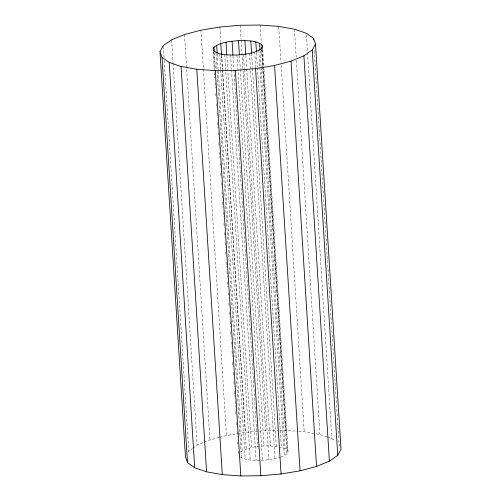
<?xml version="1.0" encoding="UTF-8"?>
<svg xmlns="http://www.w3.org/2000/svg" width="501" height="501" viewBox="0 0 501 501"><rect width="100%" height="100%" fill="white"/><g stroke="black" fill="none" stroke-linecap="round" stroke-linejoin="round"><path stroke-width="0.38" stroke-dasharray="2.5 1.88" d="M188.025 452.322L188.752 450.994L192.328 448.501M280.904 457.119L284.311 455.716L286.973 453.862L288.012 451.958L263.789 66.927M192.929 448.088L197.1 445.176L203.525 442.533M240.593 451.739C251.884 445.408 265.862 445.214 278.437 446.723M204.239 442.245L209.957 439.897L218.95 437.511M219.695 437.31L226.439 435.526L237.079 433.747M261.071 460.369L268.924 459.799L280.222 457.394M237.837 433.622L245.44 432.357L258.654 431.211M259.43 431.142L265.649 430.603L278.756 430.465M279.527 430.453L285.695 430.39L298.039 431.28M240.28 457.006C246.229 460.525 253.638 460.331 260.363 460.375M298.809 431.336L304.207 431.73L319.932 434.53L326.915 436.922M279.151 446.854L285.075 448.533L287.367 450.142L288.012 451.958M327.61 437.16L331.8 438.6L335.394 441.13M340.004 446.516L338.989 443.661L314.177 49.255M306.393 34.819L307.476 52.004M307.526 52.787L331.8 438.6M294.431 29.19L296.204 57.302M296.398 60.427L319.932 434.53M278.756 27.167L280.967 62.312M281.161 65.437L304.207 431.73M262.706 49.743L263.739 66.145M262.161 49.486L287.367 450.142M260.188 25.05L261.322 43.011M261.76 50.044L285.695 430.39M261.472 48.522L286.973 453.862M260.063 51.002L261.046 66.62M261.096 67.403L285.075 448.533M258.81 50.376L259.844 66.777M259.894 67.56L284.311 455.716M256.487 52.83L257.37 66.89M257.42 67.666L281.299 447.236M254.721 52.054L255.704 67.679M251.577 53.501L252.46 67.56M252.51 68.336L276.289 446.341M249.467 53.45L274.974 458.791M245.828 55.417L246.617 67.911M246.661 68.693L270.396 445.915M243.423 54.459L244.306 68.518M244.356 69.295L268.924 459.799M240.142 25.263L241.031 39.322M241.081 40.105L265.649 430.603M239.447 55.486L240.28 68.762M240.33 69.545L264.014 445.984M236.986 55.016L262.486 460.356M233.009 56.043L233.848 69.32M233.898 70.102L257.577 446.541M230.604 55.085L231.487 69.144M231.537 69.921L256.105 460.425M226.865 55.492L251.533 447.55M224.711 54.659L250.212 459.999M219.933 27.016L220.916 42.635M221.705 55.129L222.588 69.188M222.638 69.971L245.44 432.357M221.517 55.317L222.4 69.376M222.45 70.159L246.279 448.946M219.701 53.764L220.684 69.388M220.734 70.165L245.202 459.104M217.227 53.876L242.19 450.624M215.975 53.25L241.426 457.808M214.372 52.605L215.455 69.789M213.633 50.858L214.816 69.601M213.182 52.16L214.265 69.345M214.459 72.47L214.804 77.937M215.098 82.621L215.443 88.088M215.787 93.555L216.031 97.463M216.426 103.707L216.67 107.615M217.014 113.082L217.309 117.766M217.609 122.451L217.948 127.918M218.248 132.608L218.542 137.293M218.887 142.76L219.181 147.444M219.476 152.129L219.82 157.596M220.164 163.063L220.459 167.754M220.803 173.221L221.047 177.122M221.392 182.589L221.686 187.274M221.981 191.964L222.325 197.432M222.619 202.116L222.964 207.583M223.258 212.267L223.552 216.952M223.947 223.202L224.191 227.11M224.536 232.577L224.83 237.261M225.174 242.728L225.469 247.413M225.763 252.097L226.057 256.788M226.402 262.255L226.696 266.939M226.991 271.623L227.335 277.091M227.629 281.775L227.974 287.242M228.318 292.709L228.562 296.617M228.957 302.867L229.201 306.769M229.546 312.236L229.84 316.92M230.134 321.611L230.479 327.078M230.773 331.762L231.067 336.447M231.412 341.914L231.706 346.598M232.001 351.289L232.345 356.756M232.689 362.223L232.984 366.907M233.328 372.375L233.579 376.276M233.917 381.743L234.218 386.434M234.512 391.118L234.856 396.585M235.151 401.27L235.495 406.737M235.789 411.421L236.084 416.112M236.472 422.356L236.722 426.263M237.067 431.73L237.361 436.415M237.706 441.882L238 446.566M238.294 451.257L238.489 454.376M200.939 30.185L226.439 435.526M184.456 34.556L209.957 439.897M171.599 39.836L173.02 62.481M173.07 63.264L197.1 445.176M163.301 46.436L163.99 57.371M164.184 60.496L188.752 450.994"/><path stroke-width="0.75" d="M159.982 51.628L163.251 45.654L171.599 39.836L184.456 34.556L200.939 30.185L219.933 27.016L240.142 25.263L260.188 25.05L278.706 26.39L294.431 29.19L306.293 33.26L313.488 38.32L315.517 44.032L341.018 449.372L337.749 455.346L329.401 461.164L316.544 466.444L300.061 470.815L281.067 473.984L260.858 475.737L240.812 475.95L222.294 474.61L206.569 471.81L194.707 467.74L187.512 462.68L185.483 456.968L159.982 51.628L162.011 57.339L187.512 462.68M214.027 47.138L212.988 49.042L213.633 50.858C220.265 55.68 229.195 54.916 236.986 55.016C245.333 54.221 254.495 53.682 261.472 48.522L262.511 46.624L261.866 44.802C255.228 39.98 246.304 40.744 238.514 40.644C230.166 41.439 221.004 41.978 214.027 47.138L214.322 51.822M162.011 57.339L169.2 62.4L181.068 66.47L196.793 69.27L215.305 70.61L235.351 70.397L255.56 68.643L274.561 65.474L291.043 61.103L303.9 55.824L312.248 50.006L315.517 44.032M313.488 38.32L313.582 39.886M312.248 50.006L337.749 455.346M303.9 55.824L329.401 461.164M291.043 61.103L316.544 466.444M274.561 65.474L300.061 470.815M261.866 44.802L262.111 48.71M259.574 43.192L260.019 50.219M255.798 41.896L256.437 52.048M255.56 68.643L281.067 473.984M250.788 41.001L251.577 53.501M244.895 40.575L245.778 54.634M238.514 40.644L239.397 54.703M235.351 70.397L260.858 475.737M232.076 41.201L232.959 55.26M226.026 42.209L226.815 54.709M220.778 43.606L221.467 54.54M216.689 45.284L217.177 53.093M215.305 70.61L240.812 475.95M196.793 69.27L222.294 474.61M181.068 66.47L206.569 471.81M169.2 62.4L194.707 467.74"/></g></svg>
